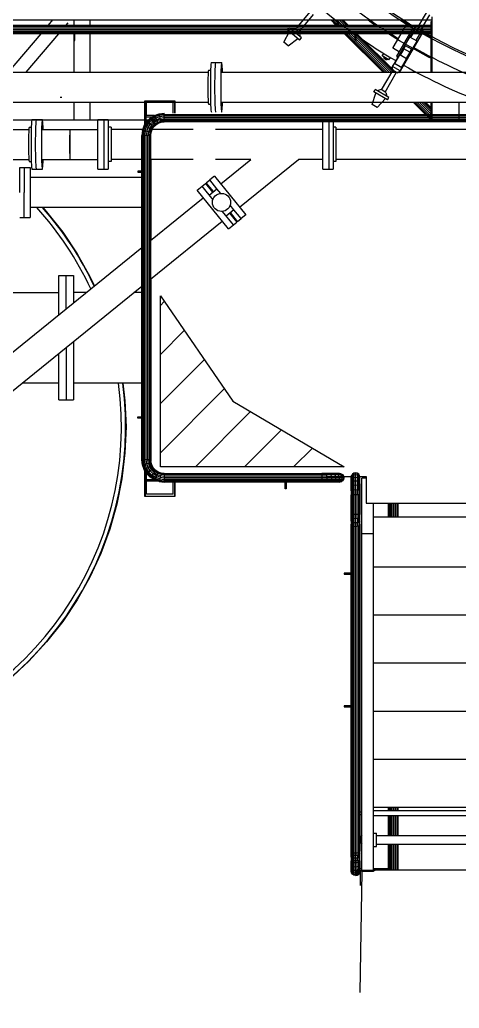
# Model space of a CAD drawing. Header units: metres. Extents: x 0 to 63075, y 0 to 44550.
# Drawn here: x 57811 to 58181, y 39156 to 39990 of the extents above; entities that cross this region are included whole.
import ezdxf

# ---------------------------------------------------------------- set-up
doc = ezdxf.new("R2010")
doc.units = ezdxf.units.M
doc.header["$LTSCALE"] = 75
for name, color, linetype in [('GSB', 7, 'Continuous'), ('ML6', 1, 'Continuous'), ('SDM', 7, 'Continuous'), ('SL1', 8, 'Continuous')]:
    doc.layers.add(name, color=color, linetype=linetype)
doc.styles.add('ROMANS', font='ROMANS.SHX')
doc.dimstyles.new('75___1-75', dxfattribs={"dimscale": 75, "dimtxt": 2.5, "dimasz": 2, "dimexe": 1.5, "dimexo": 1, "dimgap": 0.5, "dimtad": 1, "dimdec": 0, "dimzin": 12, "dimtxsty": 'ROMANS', "dimcen": 0, "dimclrd": 256, "dimclre": 256, "dimclrt": 3, "dimazin": 3, "dimtfac": 1, "dimtdec": 0, "dimtmove": 0, "dimatfit": 0, "dimfxl": 1, "dimlwd": -1, "dimlwe": -1, "dimarcsym": 0})

# ---------------------------------------------------------------- blocks, each defined once
blk = doc.blocks.new('A$C6bae614f')
at = {"layer": 'SL1'}
h = blk.add_hatch(dxfattribs=at)
h.set_pattern_fill('_USER', color=256, scale=195, angle=44.9981, style=0, pattern_type=0)
h.set_pattern_definition([(44.99813, (316091.82, -18683.72), (-137.8813, 137.89033), [])])
h.paths.add_polyline_path([(400329.4, 38977.5), (400955.3, 38607.8), (399923.2, 38607.8), (399923.3, 39568.3)])
for p, q in [((400682.8, 41064.4), (400765.2, 41162.6)), ((400700.5, 41049.5), (400782.9, 41147.7)), ((401371.4, 41078.3), (401417, 41157.5)), ((401389.7, 41067.7), (401435.4, 41146.8)), ((401449.3, 40823.5), (401449.3, 41134)), ((393206.3, 41118.1), (401449.3, 41117.9)), ((393376, 41074), (401441.2, 41073.7)), ((393377.2, 41081.9), (401441.2, 41081.6)), ((393403.3, 41089), (401441.2, 41088.8)), ((393403.3, 41087.2), (401441.2, 41086.9)), ((399295.4, 41088.8), (399320.1, 41117.9)), ((399395.4, 41088.8), (399405, 41100.2)), ((399438.5, 41117.9), (399438.5, 41088.8)), ((399527.4, 41117.9), (399527.4, 41088.8)), ((400637.2, 41061.2), (400647.3, 41073.3)), ((400715.4, 41016.2), (400647.3, 41073.3)), ((400908.6, 41088.8), (400879.5, 41117.9)), ((400911.2, 41088.8), (400882.1, 41117.9)), ((400918.7, 41088.8), (400889.6, 41117.9)), ((400929.9, 41088.8), (400900.8, 41117.9)), ((400943.1, 41088.8), (400914, 41117.9)), ((400956.3, 41088.8), (400927.2, 41117.9)), ((400967.5, 41088.8), (400938.4, 41117.9)), ((400975, 41088.8), (400945.9, 41117.9)), ((400948.5, 41117.9), (400977.6, 41088.8)), ((401108.9, 41101.9), (401087.2, 41117.9)), ((401129.2, 41088.8), (401108.9, 41101.9)), ((401304.8, 41094.2), (401228.9, 40962.7)), ((401355.8, 41074.7), (401361.3, 41084.2)), ((401399.8, 41061.9), (401361.3, 41084.2)), ((401449.3, 41107.4), (401441.2, 41107.4)), ((401441.2, 41107.4), (401441.2, 40823.5)), ((393375.6, 41064.6), (401441.2, 41064.4)), ((393376, 41055.3), (401441.2, 41055)), ((393377.2, 41047.4), (401441.2, 41047.1)), ((393379, 41042.1), (401441.2, 41041.8)), ((401441.2, 41040), (393403.3, 41040.2)), ((399069.9, 40823.6), (399253.9, 41040)), ((399169.9, 40823.6), (399353.9, 41040)), ((399437.2, 41040), (399437.2, 41000.9)), ((399443.6, 41000.9), (399443.6, 41040)), ((399527.4, 41040), (399527.4, 40823.6)), ((400616, 40992.9), (400647.7, 41052.3)), ((400705.3, 41004.1), (400637.2, 41061.2)), ((400679.7, 41067), (400657.3, 41065)), ((400703.5, 41047), (400679.7, 41067)), ((400703.5, 41047), (400705.5, 41024.5)), ((401173.8, 40823.5), (400957.4, 41040)), ((401176.4, 40823.5), (400960, 41040)), ((401183.9, 40823.5), (400967.5, 41040)), ((401015.4, 41003.3), (400978.7, 41040)), ((401015.4, 41016.5), (400991.9, 41040)), ((401015.4, 41029.7), (401005.1, 41040)), ((401015.4, 41040), (401015.4, 41000.9)), ((401021.7, 41000.9), (401021.7, 41040)), ((401232.7, 40823.5), (401021.7, 41034.5)), ((401221.5, 40823.5), (401021.7, 41023.3)), ((401240.2, 40823.5), (401023.7, 41040)), ((401026.4, 41040), (401242.8, 40823.5)), ((401266, 41000.3), (401204.7, 41040)), ((401348.3, 41068.1), (401220.8, 40847.2)), ((401251.6, 40913.3), (401342.9, 41071.3)), ((401392.3, 41042.7), (401264.8, 40821.7)), ((401296.4, 40974.4), (401323.6, 41021.4)), ((401364.3, 40997.9), (401323.6, 41021.4)), ((401348.8, 41056.1), (401327.4, 41019.2)), ((401329.4, 41018), (401350.8, 41055)), ((401346, 41057.7), (401351.1, 41066.5)), ((401384.6, 41035.5), (401346, 41057.7)), ((401358.5, 41001.3), (401379.8, 41038.2)), ((401384.6, 41035.5), (401389.6, 41044.2)), ((401394.3, 41052.5), (401399.8, 41061.9)), ((399437.2, 41000.9), (399443.6, 41000.9)), ((399438.5, 41000.9), (399438.5, 40823.6)), ((400641.7, 40971.3), (400616, 40992.9)), ((400641.7, 40971.3), (400694.7, 41012.9)), ((400705.3, 41004.1), (400715.4, 41016.2)), ((401015.4, 41000.9), (401021.7, 41000.9)), ((401195.1, 40823.5), (401017.8, 41000.9)), ((401208.3, 40823.5), (401021.7, 41010.1)), ((401429.1, 40908.3), (401266, 41000.3)), ((401290.6, 40955.4), (401300.3, 40972.1)), ((401337.1, 40950.9), (401296.4, 40974.4)), ((401337.1, 40950.9), (401364.3, 40997.9)), ((401169.1, 40916.3), (401177.3, 40929.5)), ((401206.4, 40893.1), (401169.1, 40916.3)), ((401179.6, 40909.8), (401175.9, 40903.9)), ((401206.4, 40893.1), (401214.8, 40906.5)), ((401260.4, 40940.4), (401231.4, 40957.2)), ((401239.1, 40872.1), (401267.5, 40921.3)), ((401254.2, 40907.7), (401255.4, 40907.1)), ((401305.6, 40899.3), (401267.5, 40921.3)), ((401290.6, 40955.4), (401270, 40919.9)), ((401323.6, 40936.3), (401290.6, 40955.4)), ((401323.6, 40936.3), (401303.2, 40900.7)), ((401323.6, 40936.3), (401333.3, 40953.1)), ((401441.2, 40902.4), (401429.1, 40908.3)), ((400209.5, 40879.1), (400267.7, 40879.1)), ((401192.3, 40893.7), (401175.9, 40903.9)), ((401184, 40898.8), (401175.9, 40903.9)), ((401184, 40898.8), (401192.3, 40893.7)), ((401195.9, 40899.6), (401192.3, 40893.7)), ((401225.5, 40837.2), (401227.3, 40855.4)), ((401227.3, 40855.4), (401237.5, 40873)), ((401268.7, 40831.5), (401227.3, 40855.4)), ((401278.8, 40849.1), (401237.5, 40873)), ((401277.2, 40850.1), (401305.6, 40899.3)), ((397270, 40823.7), (400191.9, 40823.6)), ((400193.7, 40835.5), (400205.5, 40835.5)), ((400267.6, 40823.6), (403189.6, 40823.5)), ((401165.6, 40723.9), (401229.7, 40834.8)), ((401185.6, 40712.3), (401249.7, 40823.3)), ((401220.8, 40847.2), (401226.2, 40844)), ((401253.8, 40820.9), (401225.5, 40837.2)), ((401253.8, 40820.9), (401268.7, 40831.5)), ((401259.4, 40824.9), (401264.8, 40821.7)), ((401268.7, 40831.5), (401278.8, 40849.1)), ((401112.2, 40641.9), (401133.1, 40705.9)), ((401121.2, 40712.8), (401129.1, 40726.5)), ((401198.2, 40668.3), (401121.2, 40712.8)), ((401206.1, 40682), (401129.1, 40726.5)), ((401162.1, 40725.9), (401140.4, 40720)), ((401189, 40710.3), (401162.1, 40725.9)), ((401189, 40710.3), (401194.8, 40688.5)), ((397270, 40655.4), (400191.9, 40655.3)), ((399370.5, 40682.4), (399360.5, 40682.4)), ((399438.5, 40655.3), (399438.5, 40553.6)), ((399527.4, 40655.3), (399527.4, 40553.6)), ((399835.5, 40662.8), (400005.5, 40662.8)), ((399835.5, 40527.9), (399835.5, 40662.8)), ((399838, 40662.8), (399838, 40531.9)), ((399845.5, 40655.6), (399995.5, 40655.6)), ((399845.5, 40580.6), (399845.5, 40655.6)), ((399995.5, 40593.4), (399995.5, 40655.6)), ((400003, 40662.8), (400003, 40593.4)), ((400005.5, 40643), (400003, 40640.5)), ((400005.5, 40662.8), (400005.5, 40593.4)), ((400193.7, 40643.4), (400205.5, 40643.4)), ((400267.6, 40655.3), (403189.6, 40655.2)), ((401141.3, 40625.1), (401112.2, 40641.9)), ((401141.3, 40625.1), (401186.3, 40675.2)), ((401198.2, 40668.3), (401206.1, 40682)), ((401441.2, 40556.1), (401342, 40655.3)), ((401441.2, 40558.8), (401344.7, 40655.3)), ((401441.2, 40566.2), (401352.2, 40655.3)), ((401441.2, 40577.4), (401363.3, 40655.3)), ((401441.2, 40590.6), (401376.6, 40655.3)), ((401441.2, 40603.8), (401389.8, 40655.3)), ((401441.2, 40615), (401401, 40655.3)), ((401441.2, 40622.5), (401408.4, 40655.3)), ((401411.1, 40655.3), (401441.2, 40625.1)), ((401441.2, 40655.3), (401441.2, 40553.5)), ((401449.3, 40553.5), (401449.3, 40655.3)), ((401601.3, 40553.5), (401601.3, 40655.3)), ((399889.8, 40580.6), (399844.5, 40580.6)), ((399844.5, 40542.2), (399844.5, 40580.6)), ((399844.5, 40574), (399879.3, 40574)), ((399867, 40566.3), (399890.6, 40581.1)), ((399868.1, 40564.8), (399891.4, 40579.4)), ((399871.4, 40560.7), (399893.7, 40574.6)), ((399890.6, 40581.1), (399916.9, 40590.3)), ((399891.4, 40579.4), (399890.6, 40581.1)), ((399891.4, 40579.4), (399917.3, 40588.5)), ((399893.7, 40574.6), (399891.4, 40579.4)), ((399893.7, 40574.6), (399918.5, 40583.3)), ((399897.1, 40567.5), (399893.7, 40574.6)), ((399897.1, 40567.5), (399920.2, 40575.6)), ((399916.9, 40590.3), (399944.5, 40593.4)), ((399917.3, 40588.5), (399916.9, 40590.3)), ((399917.3, 40588.5), (399944.5, 40591.5)), ((399918.5, 40583.3), (399917.3, 40588.5)), ((399918.5, 40583.3), (399944.5, 40586.3)), ((399920.2, 40575.6), (399918.5, 40583.3)), ((399920.2, 40575.6), (399944.5, 40578.3)), ((399922.3, 40566.5), (399920.2, 40575.6)), ((399944.5, 40546.5), (399944.5, 40593.4)), ((399944.5, 40586.3), (401931, 40586.2)), ((399944.5, 40578.3), (401931, 40578.3)), ((400118.2, 40553.6), (397192.2, 40553.7)), ((399202.7, 40558.2), (399260.9, 40558.2)), ((399572.3, 40278.8), (399572.3, 40558.2)), ((399572.3, 40558.2), (399630.5, 40558.1)), ((399606.6, 40558.1), (399606.6, 40278.7)), ((399630.5, 40558.1), (399630.5, 40278.7)), ((399823.3, 40496.7), (399832.5, 40523)), ((399825.1, 40496.3), (399834.1, 40522.2)), ((399830.2, 40495.1), (399838.9, 40519.9)), ((399832.5, 40523), (399847.3, 40546.6)), ((399834.1, 40522.2), (399832.5, 40523)), ((399834.1, 40522.2), (399848.7, 40545.4)), ((399838.9, 40519.9), (399834.1, 40522.2)), ((399838.9, 40519.9), (399852.9, 40542.1)), ((399846, 40516.4), (399838.9, 40519.9)), ((399846, 40516.4), (399859.1, 40537.2)), ((399847.3, 40546.6), (399867, 40566.3)), ((399848.7, 40545.4), (399847.3, 40546.6)), ((399848.7, 40545.4), (399868.1, 40564.8)), ((399852.9, 40542.1), (399848.7, 40545.4)), ((399852.9, 40542.1), (399871.4, 40560.7)), ((399859.1, 40537.2), (399852.9, 40542.1)), ((399854.4, 40512.4), (399866.4, 40531.4)), ((399859.1, 40537.2), (399876.4, 40554.5)), ((399866.4, 40531.4), (399859.1, 40537.2)), ((399873.7, 40525.5), (399862.9, 40508.3)), ((399866.4, 40531.4), (399882.2, 40547.2)), ((399873.7, 40525.5), (399866.4, 40531.4)), ((399868.1, 40564.8), (399867, 40566.3)), ((399871.4, 40560.7), (399868.1, 40564.8)), ((399870, 40504.9), (399879.8, 40520.6)), ((399876.4, 40554.5), (399871.4, 40560.7)), ((399888, 40539.9), (399873.7, 40525.5)), ((399879.8, 40520.6), (399873.7, 40525.5)), ((399876.4, 40554.5), (399897.1, 40567.5)), ((399882.2, 40547.2), (399876.4, 40554.5)), ((399879.8, 40520.6), (399892.9, 40533.7)), ((399884, 40517.3), (399879.8, 40520.6)), ((399882.2, 40547.2), (399901.2, 40559.1)), ((399888, 40539.9), (399882.2, 40547.2)), ((399884, 40517.3), (399896.2, 40529.6)), ((399885.4, 40516.1), (399897.4, 40528.1)), ((399905.2, 40550.7), (399888, 40539.9)), ((399892.9, 40533.7), (399888, 40539.9)), ((399892.9, 40533.7), (399908.6, 40543.6)), ((399896.2, 40529.6), (399892.9, 40533.7)), ((399896.2, 40529.6), (399910.9, 40538.8)), ((399897.4, 40528.1), (399896.2, 40529.6)), ((399901.2, 40559.1), (399897.1, 40567.5)), ((399897.4, 40528.1), (399911.7, 40537.1)), ((399901.2, 40559.1), (399922.3, 40566.5)), ((399905.2, 40550.7), (399901.2, 40559.1)), ((399924.4, 40557.4), (399905.2, 40550.7)), ((399908.6, 40543.6), (399905.2, 40550.7)), ((399908.6, 40543.6), (399926.1, 40549.7)), ((399910.9, 40538.8), (399908.6, 40543.6)), ((399910.9, 40538.8), (399927.3, 40544.5)), ((399911.7, 40537.1), (399910.9, 40538.8)), ((399911.7, 40537.1), (399927.7, 40542.7)), ((399922.3, 40566.5), (399944.5, 40569)), ((399924.4, 40557.4), (399922.3, 40566.5)), ((399924.4, 40557.4), (399944.5, 40559.7)), ((399926.1, 40549.7), (399924.4, 40557.4)), ((399926.1, 40549.7), (399944.5, 40551.7)), ((399927.3, 40544.5), (399926.1, 40549.7)), ((399927.3, 40544.5), (399944.5, 40546.5)), ((399927.7, 40542.7), (399927.3, 40544.5)), ((399927.7, 40542.7), (399944.5, 40544.6)), ((399944.5, 40569), (401931, 40568.9)), ((399944.5, 40559.7), (401931, 40559.6)), ((399944.5, 40551.7), (401931, 40551.7)), ((399944.5, 40544.6), (399944.5, 40546.5)), ((399944.5, 40546.5), (401931, 40546.4)), ((401931, 40544.5), (399944.5, 40544.6)), ((403118.2, 40553.5), (400192.2, 40553.6)), ((400835, 40278.7), (400835, 40544.6)), ((400869.3, 40544.6), (400869.3, 40278.7)), ((400893.2, 40544.6), (400893.2, 40278.7)), ((396263.2, 40502.7), (399185.1, 40502.6)), ((399186.9, 40514.5), (399198.7, 40514.5)), ((399260.9, 40502.6), (399572.3, 40502.6)), ((399416.6, 40334.3), (399416.6, 40502.6)), ((399646.3, 40514.5), (399630.5, 40514.5)), ((399646.3, 40514.5), (399646.3, 40322.4)), ((399825.3, 40502.6), (399646.3, 40502.6)), ((399823.3, 40496.7), (399820.1, 40469)), ((399820.1, 38646.9), (399820.1, 40469)), ((399822, 40469), (399820.1, 40469)), ((399821.9, 38646.9), (399822, 40469)), ((399825.1, 40496.3), (399822, 40469)), ((399827.3, 40469), (399822, 40469)), ((399825.1, 40496.3), (399823.3, 40496.7)), ((399830.2, 40495.1), (399825.1, 40496.3)), ((399827.2, 38646.9), (399827.3, 40469)), ((399830.2, 40495.1), (399827.3, 40469)), ((399835.2, 40469), (399827.3, 40469)), ((399837.9, 40493.3), (399830.2, 40495.1)), ((399835.1, 38646.9), (399835.2, 40469)), ((399837.9, 40493.3), (399835.2, 40469)), ((399844.5, 40469), (399835.2, 40469)), ((399837.9, 40493.3), (399846, 40516.4)), ((399847, 40491.3), (399837.9, 40493.3)), ((399847, 40491.3), (399844.5, 40469)), ((399853.9, 40469), (399844.5, 40469)), ((399844.5, 38646.9), (399844.5, 40469)), ((399854.4, 40512.4), (399846, 40516.4)), ((399847, 40491.3), (399854.4, 40512.4)), ((399856.1, 40489.2), (399847, 40491.3)), ((399853.8, 38646.9), (399853.9, 40469)), ((399856.1, 40489.2), (399853.9, 40469)), ((399861.8, 40469), (399853.9, 40469)), ((399862.9, 40508.3), (399854.4, 40512.4)), ((399862.9, 40508.3), (399856.1, 40489.2)), ((399863.9, 40487.4), (399856.1, 40489.2)), ((399861.7, 38646.9), (399861.8, 40469)), ((399863.9, 40487.4), (399861.8, 40469)), ((399867.1, 40469), (399861.8, 40469)), ((399870, 40504.9), (399862.9, 40508.3)), ((399863.9, 40487.4), (399870, 40504.9)), ((399869, 40486.2), (399863.9, 40487.4)), ((399867, 38646.9), (399867.1, 40469)), ((399869, 40486.2), (399867.1, 40469)), ((399868.9, 40469), (399867.1, 40469)), ((399868.9, 40469), (399870.8, 40485.8)), ((399868.9, 40469), (399868.9, 38646.9)), ((399869, 40486.2), (399874.8, 40502.6)), ((399870.8, 40485.8), (399869, 40486.2)), ((399874.8, 40502.6), (399870, 40504.9)), ((399870.8, 40485.8), (399876.4, 40501.8)), ((399874.8, 40502.6), (399884, 40517.3)), ((399876.4, 40501.8), (399874.8, 40502.6)), ((399876.4, 40501.8), (399885.4, 40516.1)), ((400106.7, 40502.6), (399876.9, 40502.6)), ((399885.4, 40516.1), (399884, 40517.3)), ((400835, 40502.5), (400232.9, 40502.6)), ((400909, 40514.4), (400893.2, 40514.4)), ((400909, 40514.4), (400909, 40322.4)), ((401998.7, 40502.5), (400909, 40502.5)), ((396263.2, 40334.4), (399185.1, 40334.3)), ((399186.9, 40322.4), (399198.7, 40322.4)), ((399260.9, 40334.3), (399572.3, 40334.3)), ((399646.3, 40322.4), (399630.5, 40322.4)), ((399820.1, 40334.3), (399646.3, 40334.3)), ((400106.7, 40334.3), (399868.9, 40334.3)), ((399870, 39879.7), (399870, 40334.3)), ((399870, 40334.3), (399870, 39879.7)), ((400431.7, 40334.3), (400232.9, 40334.3)), ((400262.6, 40197.5), (400431.7, 40334.3)), ((400368.5, 40066.7), (400699.1, 40334.3)), ((400835, 40334.3), (400699.1, 40334.3)), ((400909, 40322.4), (400893.2, 40322.4)), ((402006.6, 40334.2), (400909, 40334.3)), ((399134.3, 40288.2), (399192.4, 40288.2)), ((399134.3, 40148.5), (399134.3, 40288.2)), ((399158.2, 40288.2), (399158.1, 40148.5)), ((399192.4, 40288.2), (399192.4, 40148.5)), ((399202.7, 40278.8), (399260.8, 40278.8)), ((399572.3, 40278.8), (399630.5, 40278.7)), ((399820.1, 40268.4), (399796.5, 40268.4)), ((399796.5, 40268.4), (399796.5, 40262.1)), ((399796.5, 40262.1), (399820.1, 40262.1)), ((400227.7, 40240.6), (400201, 40219.1)), ((400227.7, 40240.6), (400403.4, 40023.5)), ((400835, 40278.7), (400893.2, 40278.7)), ((399820.1, 40232.6), (399192.4, 40232.6)), ((399870, 40232.6), (399868.9, 40232.6)), ((400129.6, 40161.3), (400176.4, 40199.2)), ((400176.4, 40199.2), (400216.5, 40149.7)), ((400181.3, 40203.1), (400201, 40219.1)), ((400221.3, 40153.6), (400181.3, 40203.1)), ((400241.1, 40169.6), (400201, 40219.1)), ((399158.1, 40008.8), (399158.1, 40148.5)), ((399192.4, 40148.5), (399192.4, 40008.8)), ((400217.5, 40052.7), (400129.6, 40161.3)), ((400156.7, 40183.2), (400218, 40107.5)), ((400196.8, 40133.7), (400241.1, 40169.6)), ((400262.3, 40143.4), (400241.1, 40169.6)), ((399868.9, 39878.8), (400164.5, 40118.1)), ((400336.7, 40051.4), (400315.5, 40077.6)), ((399820.1, 40064.3), (399192.4, 40064.3)), ((399262.8, 40064.3), (399284.9, 40040.4)), ((399284.9, 40040.4), (399375.3, 39925.7)), ((399870, 40064.3), (399868.9, 40064.3)), ((400305.4, 39944.1), (400217.5, 40052.7)), ((400271.2, 40041.8), (400332.5, 39966)), ((400336.7, 40051.4), (400292.4, 40015.6)), ((400312.1, 40031.5), (400352.2, 39982)), ((400357.1, 39985.9), (400317, 40035.4)), ((400376.8, 40001.9), (400336.7, 40051.4)), ((400403.4, 40023.5), (400376.8, 40001.9)), ((399134.3, 40008.8), (399192.4, 40008.8)), ((399868.9, 39662.3), (400270.4, 39987.3)), ((400305.4, 39944.1), (400352.2, 39982)), ((400357.1, 39985.9), (400376.8, 40001.9)), ((399375.3, 39925.7), (399456.4, 39804.3)), ((398891.9, 39088), (399820.1, 39839.3)), ((399456.4, 39804.3), (399527.8, 39676.8)), ((399353.1, 39461.3), (399353.1, 39681.7)), ((399353.1, 39681.7), (399435.4, 39681.7)), ((399394.3, 39494.6), (399394.3, 39681.7)), ((399435.4, 39681.7), (399435.4, 39527.9)), ((399527.8, 39676.8), (399552.7, 39622.8)), ((399870, 38704.6), (399870, 39663.2)), ((399870, 39663.2), (399870, 38637.1)), ((397870.7, 39586.5), (399353.1, 39586.4)), ((398997.8, 38957.2), (399820.1, 39622.8)), ((399507.7, 39586.4), (399435.4, 39586.4)), ((399552.2, 39622.4), (399551.9, 39622.5)), ((399820.1, 39586.4), (399775.2, 39586.4)), ((399870, 39586.4), (399868.9, 39586.4)), ((399435.4, 39311.4), (399435.4, 38983.2)), ((399353.1, 38983.2), (399353.1, 39244.8)), ((399394.3, 39278.1), (399394.3, 38983.2)), ((399353.1, 39078.4), (399147.6, 39078.4)), ((399820.1, 39078.4), (399435.4, 39078.4)), ((399712.9, 39078.4), (399724.8, 38978.3)), ((399870, 39078.4), (399868.9, 39078.4)), ((399353.1, 38983.2), (399435.4, 38983.2)), ((399724.8, 38978.3), (399730.5, 38832.4)), ((399796.5, 38887.8), (399820.1, 38887.8)), ((399796.5, 38881.4), (399796.5, 38887.8)), ((399820.1, 38881.4), (399796.5, 38881.4)), ((399730.5, 38832.4), (399724.7, 38686.5)), ((399868.9, 38762.8), (399870, 38762.8)), ((399868.9, 38755.6), (399870, 38755.6)), ((399724.7, 38686.5), (399707.6, 38541.4)), ((399870, 38704.6), (399870, 38704.6)), ((399823.2, 38619.2), (399820.1, 38646.9)), ((399821.9, 38646.9), (399820.1, 38646.9)), ((399825, 38619.6), (399821.9, 38646.9)), ((399827.2, 38646.9), (399821.9, 38646.9)), ((399830.2, 38620.8), (399827.2, 38646.9)), ((399835.1, 38646.9), (399827.2, 38646.9)), ((399844.5, 38646.9), (399835.1, 38646.9)), ((399837.9, 38622.6), (399835.1, 38646.9)), ((399853.8, 38646.9), (399844.5, 38646.9)), ((399847, 38624.7), (399844.5, 38646.9)), ((399856.1, 38626.7), (399853.8, 38646.9)), ((399861.7, 38646.9), (399853.8, 38646.9)), ((399863.8, 38628.5), (399861.7, 38646.9)), ((399867, 38646.9), (399861.7, 38646.9)), ((399868.9, 38646.9), (399867, 38646.9)), ((399869, 38629.7), (399867, 38646.9)), ((399870, 38680.6), (399868.9, 38680.6)), ((399868.9, 38674), (399870, 38674)), ((399870.8, 38630.1), (399868.9, 38646.9)), ((399825, 38619.6), (399823.2, 38619.2)), ((399832.4, 38592.9), (399823.2, 38619.2)), ((399830.2, 38620.8), (399825, 38619.6)), ((399834.1, 38593.7), (399825, 38619.6)), ((399837.9, 38622.6), (399830.2, 38620.8)), ((399838.8, 38596), (399830.2, 38620.8)), ((399834.1, 38593.7), (399832.4, 38592.9)), ((399847.2, 38569.3), (399832.4, 38592.9)), ((399838.8, 38596), (399834.1, 38593.7)), ((399848.7, 38570.5), (399834.1, 38593.7)), ((399835.5, 38440.8), (399835.5, 38588)), ((399847, 38624.7), (399837.9, 38622.6)), ((399846, 38599.5), (399837.9, 38622.6)), ((399838, 38584.1), (399838, 38440.8)), ((399846, 38599.5), (399838.8, 38596)), ((399852.8, 38573.8), (399838.8, 38596)), ((399854.4, 38603.5), (399846, 38599.5)), ((399859, 38578.7), (399846, 38599.5)), ((399856.1, 38626.7), (399847, 38624.7)), ((399854.4, 38603.5), (399847, 38624.7)), ((399859, 38578.7), (399852.8, 38573.8)), ((399862.8, 38607.6), (399854.4, 38603.5)), ((399866.3, 38584.6), (399854.4, 38603.5)), ((399863.8, 38628.5), (399856.1, 38626.7)), ((399856.1, 38626.7), (399862.8, 38607.6)), ((399866.3, 38584.6), (399859, 38578.7)), ((399876.3, 38561.4), (399859, 38578.7)), ((399869.9, 38611), (399862.8, 38607.6)), ((399862.8, 38607.6), (399873.6, 38590.4)), ((399869, 38629.7), (399863.8, 38628.5)), ((399869.9, 38611), (399863.8, 38628.5)), ((399873.6, 38590.4), (399866.3, 38584.6)), ((399882.1, 38568.7), (399866.3, 38584.6)), ((399870.8, 38630.1), (399869, 38629.7)), ((399874.7, 38613.3), (399869, 38629.7)), ((399874.7, 38613.3), (399869.9, 38611)), ((399879.8, 38595.3), (399869.9, 38611)), ((399876.4, 38614.1), (399870.8, 38630.1)), ((399879.8, 38595.3), (399873.6, 38590.4)), ((399873.6, 38590.4), (399887.9, 38576)), ((399876.4, 38614.1), (399874.7, 38613.3)), ((399883.9, 38598.6), (399874.7, 38613.3)), ((399885.4, 38599.8), (399876.4, 38614.1)), ((399883.9, 38598.6), (399879.8, 38595.3)), ((399892.9, 38582.2), (399879.8, 38595.3)), ((399887.9, 38576), (399882.1, 38568.7)), ((399885.4, 38599.8), (399883.9, 38598.6)), ((399896.2, 38586.3), (399883.9, 38598.6)), ((399897.3, 38587.8), (399885.4, 38599.8)), ((399892.9, 38582.2), (399887.9, 38576)), ((399887.9, 38576), (399905.1, 38565.2)), ((399896.2, 38586.3), (399892.9, 38582.2)), ((399908.6, 38572.4), (399892.9, 38582.2)), ((399897.3, 38587.8), (399896.2, 38586.3)), ((399910.9, 38577.1), (399896.2, 38586.3)), ((399911.7, 38578.8), (399897.3, 38587.8)), ((399910.9, 38577.1), (399908.6, 38572.4)), ((399911.7, 38578.8), (399910.9, 38577.1)), ((399927.2, 38571.4), (399910.9, 38577.1)), ((399927.7, 38573.2), (399911.7, 38578.8)), ((399707.6, 38541.4), (399679.1, 38398.2)), ((399844.5, 38573.7), (399844.5, 38528.6)), ((399889.9, 38535.2), (399844.5, 38535.2)), ((399844.5, 38528.6), (399908.3, 38528.6)), ((399845.5, 38453.6), (399845.5, 38528.6)), ((399848.7, 38570.5), (399847.2, 38569.3)), ((399866.9, 38549.6), (399847.2, 38569.3)), ((399852.8, 38573.8), (399848.7, 38570.5)), ((399868.1, 38551.1), (399848.7, 38570.5)), ((399871.4, 38555.2), (399852.8, 38573.8)), ((399868.1, 38551.1), (399866.9, 38549.6)), ((399890.5, 38534.8), (399866.9, 38549.6)), ((399871.4, 38555.2), (399868.1, 38551.1)), ((399891.3, 38536.5), (399868.1, 38551.1)), ((399876.3, 38561.4), (399871.4, 38555.2)), ((399893.6, 38541.3), (399871.4, 38555.2)), ((399882.1, 38568.7), (399876.3, 38561.4)), ((399897, 38548.4), (399876.3, 38561.4)), ((399901.1, 38556.8), (399882.1, 38568.7)), ((399891.3, 38536.5), (399890.5, 38534.8)), ((399916.8, 38525.6), (399890.5, 38534.8)), ((399893.6, 38541.3), (399891.3, 38536.5)), ((399917.2, 38527.4), (399891.3, 38536.5)), ((399897, 38548.4), (399893.6, 38541.3)), ((399918.4, 38532.6), (399893.6, 38541.3)), ((399901.1, 38556.8), (399897, 38548.4)), ((399920.1, 38540.3), (399897, 38548.4)), ((399905.1, 38565.2), (399901.1, 38556.8)), ((399922.2, 38549.4), (399901.1, 38556.8)), ((399908.6, 38572.4), (399905.1, 38565.2)), ((399905.1, 38565.2), (399924.3, 38558.5)), ((399926.1, 38566.2), (399908.6, 38572.4)), ((399917.2, 38527.4), (399916.8, 38525.6)), ((399916.8, 38525.6), (399944.5, 38522.5)), ((399918.4, 38532.6), (399917.2, 38527.4)), ((399917.2, 38527.4), (399944.5, 38524.4)), ((399920.1, 38540.3), (399918.4, 38532.6)), ((399918.4, 38532.6), (399944.5, 38529.7)), ((399922.2, 38549.4), (399920.1, 38540.3)), ((399920.1, 38540.3), (399944.5, 38537.6)), ((399924.3, 38558.5), (399922.2, 38549.4)), ((399922.2, 38549.4), (399944.5, 38546.9)), ((399926.1, 38566.2), (399924.3, 38558.5)), ((399924.3, 38558.5), (399944.5, 38556.2)), ((399927.2, 38571.4), (399926.1, 38566.2)), ((399926.1, 38566.2), (399944.5, 38564.2)), ((399927.7, 38573.2), (399927.2, 38571.4)), ((399927.2, 38571.4), (399944.5, 38569.4)), ((399944.5, 38571.3), (399927.7, 38573.2)), ((399944.5, 38571.3), (400829.4, 38571.3)), ((399944.5, 38571.3), (399944.5, 38569.4)), ((400829.4, 38569.4), (399944.5, 38569.4)), ((399944.5, 38569.4), (399944.5, 38564.2)), ((400829.4, 38564.1), (399944.5, 38564.2)), ((399944.5, 38564.2), (399944.5, 38556.2)), ((399944.5, 38556.2), (399944.5, 38546.9)), ((400829.4, 38556.2), (399944.5, 38556.2)), ((399944.5, 38546.9), (399944.5, 38537.6)), ((400829.4, 38546.9), (399944.5, 38546.9)), ((400829.4, 38537.5), (399944.5, 38537.6)), ((399944.5, 38537.6), (399944.5, 38529.7)), ((400829.4, 38529.6), (399944.5, 38529.7)), ((399944.5, 38529.7), (399944.5, 38524.4)), ((399944.5, 38524.4), (399944.5, 38522.5)), ((400829.4, 38524.3), (399944.5, 38524.4)), ((400829.4, 38522.5), (399944.5, 38522.5)), ((399995.5, 38453.6), (399995.5, 38522.5)), ((400003, 38522.5), (400003, 38440.8)), ((400005.5, 38522.5), (400005.5, 38440.8)), ((400623.1, 38483.4), (400623.1, 38522.5)), ((400629.4, 38522.5), (400629.4, 38483.4)), ((400851.7, 38571.3), (400829.4, 38571.3)), ((400829.4, 38571.3), (400829.4, 38569.4)), ((400829.4, 38569.4), (400829.4, 38564.1)), ((400853.8, 38569.4), (400829.4, 38569.4)), ((400855.5, 38564.1), (400829.4, 38564.1)), ((400829.4, 38564.1), (400829.4, 38556.2)), ((400829.4, 38556.2), (400829.4, 38546.9)), ((400856.7, 38556.2), (400829.4, 38556.2)), ((400829.4, 38546.9), (400829.4, 38537.5)), ((400857.1, 38546.9), (400829.4, 38546.9)), ((400856.7, 38537.5), (400829.4, 38537.5)), ((400829.4, 38537.5), (400829.4, 38529.6)), ((400855.5, 38529.6), (400829.4, 38529.6)), ((400829.4, 38529.6), (400829.4, 38524.3)), ((400829.4, 38524.3), (400829.4, 38522.5)), ((400853.8, 38524.3), (400829.4, 38524.3)), ((400851.7, 38522.5), (400829.4, 38522.5)), ((400872.8, 38571.3), (400851.7, 38571.3)), ((400851.7, 38571.3), (400853.8, 38569.4)), ((400853.8, 38524.3), (400851.7, 38522.5)), ((400872.8, 38522.5), (400851.7, 38522.5)), ((400853.8, 38569.4), (400855.5, 38564.1)), ((400876.9, 38569.4), (400853.8, 38569.4)), ((400855.5, 38529.6), (400853.8, 38524.3)), ((400876.9, 38524.3), (400853.8, 38524.3)), ((400855.5, 38564.1), (400856.7, 38556.2)), ((400880.3, 38564.1), (400855.5, 38564.1)), ((400856.7, 38537.5), (400855.5, 38529.6)), ((400880.3, 38529.6), (400855.5, 38529.6)), ((400856.7, 38556.2), (400882.6, 38556.2)), ((400856.7, 38556.2), (400857.1, 38546.9)), ((400857.1, 38546.9), (400856.7, 38537.5)), ((400882.6, 38537.5), (400856.7, 38537.5)), ((400883.4, 38546.9), (400857.1, 38546.9)), ((400891.8, 38571.3), (400872.8, 38571.3)), ((400872.8, 38571.3), (400876.9, 38569.4)), ((400876.9, 38524.3), (400872.8, 38522.5)), ((400891.8, 38522.5), (400872.8, 38522.5)), ((400897.6, 38569.4), (400876.9, 38569.4)), ((400876.9, 38569.4), (400880.3, 38564.1)), ((400880.3, 38529.6), (400876.9, 38524.3)), ((400897.6, 38524.3), (400876.9, 38524.3)), ((400880.3, 38564.1), (400882.6, 38556.2)), ((400902.5, 38564.1), (400880.3, 38564.1)), ((400882.6, 38537.5), (400880.3, 38529.6)), ((400902.5, 38529.6), (400880.3, 38529.6)), ((400882.6, 38556.2), (400905.8, 38556.2)), ((400882.6, 38556.2), (400883.4, 38546.9)), ((400883.4, 38546.9), (400882.6, 38537.5)), ((400905.8, 38537.5), (400882.6, 38537.5)), ((400907, 38546.9), (400883.4, 38546.9)), ((400891.8, 38571.3), (400897.6, 38569.4)), ((400907.6, 38571.3), (400891.8, 38571.3)), ((400897.6, 38524.3), (400891.8, 38522.5)), ((400907.6, 38522.5), (400891.8, 38522.5)), ((400914.9, 38569.4), (400897.6, 38569.4)), ((400897.6, 38569.4), (400902.5, 38564.1)), ((400902.5, 38529.6), (400897.6, 38524.3)), ((400914.9, 38524.3), (400897.6, 38524.3)), ((400902.5, 38564.1), (400905.8, 38556.2)), ((400921.1, 38564.1), (400902.5, 38564.1)), ((400905.8, 38537.5), (400902.5, 38529.6)), ((400921.1, 38529.6), (400902.5, 38529.6)), ((400905.8, 38556.2), (400907, 38546.9)), ((400905.8, 38556.2), (400925.2, 38556.2)), ((400907, 38546.9), (400905.8, 38537.5)), ((400925.2, 38537.5), (400905.8, 38537.5)), ((400926.7, 38546.9), (400907, 38546.9)), ((400919.5, 38571.3), (400907.6, 38571.3)), ((400907.6, 38571.3), (400914.9, 38569.4)), ((400914.9, 38524.3), (400907.6, 38522.5)), ((400919.5, 38522.5), (400907.6, 38522.5)), ((400927.9, 38569.4), (400914.9, 38569.4)), ((400914.9, 38569.4), (400921.1, 38564.1)), ((400921.1, 38529.6), (400914.9, 38524.3)), ((400927.9, 38524.3), (400914.9, 38524.3)), ((400919.5, 38571.3), (400927.9, 38569.4)), ((400926.9, 38571.3), (400919.5, 38571.3)), ((400927.9, 38524.3), (400919.5, 38522.5)), ((400926.9, 38522.5), (400919.5, 38522.5)), ((400935.1, 38564.1), (400921.1, 38564.1)), ((400921.1, 38564.1), (400925.2, 38556.2)), ((400925.2, 38537.5), (400921.1, 38529.6)), ((400935.1, 38529.6), (400921.1, 38529.6)), ((400925.2, 38556.2), (400939.8, 38556.2)), ((400925.2, 38556.2), (400926.7, 38546.9)), ((400926.7, 38546.9), (400925.2, 38537.5)), ((400939.8, 38537.5), (400925.2, 38537.5)), ((400941.5, 38546.9), (400926.7, 38546.9)), ((400929.4, 38571.3), (400926.9, 38571.3)), ((400926.9, 38571.3), (400936, 38569.4)), ((400936, 38524.3), (400926.9, 38522.5)), ((400926.9, 38522.5), (400929.4, 38522.5)), ((400936, 38569.4), (400927.9, 38569.4)), ((400927.9, 38569.4), (400935.1, 38564.1)), ((400935.1, 38529.6), (400927.9, 38524.3)), ((400936, 38524.3), (400927.9, 38524.3)), ((400929.4, 38571.3), (400938.8, 38569.4)), ((400938.8, 38524.3), (400929.4, 38522.5)), ((400943.7, 38564.1), (400935.1, 38564.1)), ((400935.1, 38564.1), (400939.8, 38556.2)), ((400939.8, 38537.5), (400935.1, 38529.6)), ((400943.7, 38529.6), (400935.1, 38529.6)), ((400936, 38569.4), (400938.8, 38569.4)), ((400936, 38569.4), (400943.7, 38564.1)), ((400943.7, 38529.6), (400936, 38524.3)), ((400936, 38524.3), (400938.8, 38524.3)), ((400938.8, 38569.4), (400946.7, 38564.1)), ((400946.7, 38529.6), (400938.8, 38524.3)), ((400939.8, 38556.2), (400941.5, 38546.9)), ((400939.8, 38556.2), (400948.9, 38556.2)), ((400941.5, 38546.9), (400939.8, 38537.5)), ((400948.9, 38537.5), (400939.8, 38537.5)), ((400950.7, 38546.9), (400941.5, 38546.9)), ((400943.7, 38564.1), (400946.7, 38564.1)), ((400943.7, 38564.1), (400948.9, 38556.2)), ((400948.9, 38537.5), (400943.7, 38529.6)), ((400943.7, 38529.6), (400946.7, 38529.6)), ((400946.7, 38564.1), (400952, 38556.2)), ((400952, 38537.5), (400946.7, 38529.6)), ((400948.9, 38556.2), (400950.7, 38546.9)), ((400948.9, 38556.2), (400952, 38556.2)), ((400950.7, 38546.9), (400948.9, 38537.5)), ((400948.9, 38537.5), (400952, 38537.5)), ((400950.7, 38546.9), (400953.8, 38546.9)), ((400952, 38556.2), (400953.8, 38546.9)), ((400953.8, 38546.9), (400952, 38537.5)), ((400952.4, 38554.1), (400995.8, 38554.1)), ((400996.9, 38559.5), (400995, 38550.1)), ((400996.9, 38556.7), (400995, 38547.6)), ((400995, 38547.6), (400995, 38550.1)), ((400996.9, 38548.6), (400995, 38540.2)), ((400995, 38528.3), (400995, 38547.6)), ((400996.9, 38535.6), (400995, 38528.3)), ((400995, 38512.5), (400995, 38528.3)), ((401002.2, 38567.4), (400996.9, 38559.5)), ((401002.2, 38567.4), (400996.9, 38559.5)), ((401002.2, 38564.4), (400996.9, 38556.7)), ((400996.9, 38556.7), (400996.9, 38559.5)), ((400996.9, 38559.5), (400996.9, 38559.5)), ((400996.9, 38535.6), (400996.9, 38556.7)), ((401002.2, 38555.8), (400996.9, 38548.6)), ((401002.2, 38541.8), (400996.9, 38535.6)), ((400996.9, 38474.4), (400996.9, 38535.6)), ((401002.2, 38523.2), (400996.9, 38518.3)), ((401010.1, 38572.7), (401002.2, 38567.4)), ((401010.1, 38572.7), (401002.2, 38567.4)), ((401010.1, 38569.6), (401002.2, 38564.4)), ((401002.2, 38564.4), (401002.2, 38567.4)), ((401002.2, 38567.4), (401002.2, 38567.4)), ((401002.2, 38541.8), (401002.2, 38564.4)), ((401010.1, 38560.5), (401002.2, 38555.8)), ((401010.1, 38545.9), (401002.2, 38541.8)), ((401002.2, 38476.2), (401002.2, 38541.8)), ((401010.1, 38526.5), (401002.2, 38523.2)), ((401019.4, 38574.5), (401010.1, 38572.7)), ((401019.4, 38574.5), (401010.1, 38572.7)), ((401010.1, 38572.7), (401010.1, 38572.7)), ((401010.1, 38569.6), (401010.1, 38572.7)), ((401019.4, 38571.4), (401010.1, 38569.6)), ((401010.1, 38545.9), (401010.1, 38569.6)), ((401019.4, 38562.2), (401010.1, 38560.5)), ((401019.4, 38547.4), (401010.1, 38545.9)), ((401010.1, 38477.4), (401010.1, 38545.9)), ((401019.4, 38527.7), (401010.1, 38526.5)), ((401019.4, 38571.4), (401019.4, 38574.5)), ((401028.8, 38572.7), (401019.4, 38574.5)), ((401019.4, 38574.5), (401019.4, 38574.5)), ((401028.8, 38572.7), (401019.4, 38574.5)), ((401028.8, 38569.6), (401019.4, 38571.4)), ((401019.4, 38547.4), (401019.4, 38571.4)), ((401028.8, 38560.5), (401019.4, 38562.2)), ((401019.4, 38477.8), (401019.4, 38547.4)), ((401028.8, 38545.9), (401019.4, 38547.4)), ((401028.8, 38526.5), (401019.4, 38527.7)), ((401036.7, 38567.4), (401028.8, 38572.7)), ((401028.8, 38572.7), (401028.8, 38572.7)), ((401036.7, 38567.4), (401028.8, 38572.7)), ((401028.8, 38569.6), (401028.8, 38572.7)), ((401028.8, 38569.6), (401028.8, 38545.9)), ((401036.7, 38564.4), (401028.8, 38569.6)), ((401036.7, 38555.8), (401028.8, 38560.5)), ((401028.8, 38545.9), (401028.8, 38477.4)), ((401036.7, 38541.8), (401028.8, 38545.9)), ((401036.7, 38523.2), (401028.8, 38526.5)), ((401036.7, 38564.4), (401036.7, 38567.4)), ((401042, 38559.5), (401036.7, 38567.4)), ((401036.7, 38567.4), (401036.7, 38567.4)), ((401042, 38559.5), (401036.7, 38567.4)), ((401036.7, 38555.8), (401036.7, 38564.4)), ((401042, 38556.7), (401036.7, 38564.4)), ((401036.7, 38541.8), (401036.7, 38555.8)), ((401042, 38548.6), (401036.7, 38555.8)), ((401042, 38535.6), (401036.7, 38541.8)), ((401036.7, 38523.2), (401036.7, 38541.8)), ((401036.7, 38476.2), (401036.7, 38523.2)), ((401042, 38518.3), (401036.7, 38523.2)), ((401042, 38556.7), (401042, 38559.5)), ((401043.8, 38550.1), (401042, 38559.5)), ((401042, 38559.5), (401042, 38559.5)), ((401042, 38535.6), (401042, 38556.7)), ((401043.8, 38547.6), (401042, 38556.7)), ((401043.8, 38540.2), (401042, 38548.6)), ((401043.8, 38528.3), (401042, 38535.6)), ((401042, 38474.4), (401042, 38535.6)), ((401043, 38554.1), (401079.4, 38554.1)), ((401043.8, 38547.6), (401043.8, 38550.1)), ((401043.8, 38540.2), (401043.8, 38547.6)), ((401043.8, 38528.3), (401043.8, 38540.2)), ((401043.8, 38512.5), (401043.8, 38528.3)), ((401079.4, 38544.1), (401054.4, 38544.1)), ((401054.4, 38233.9), (401054.4, 38544.1)), ((401079.4, 38554.1), (401079.4, 38404.6)), ((400629.4, 38483.4), (400623.1, 38483.4)), ((400996.9, 38518.3), (400995, 38512.5)), ((400995, 38493.5), (400995, 38512.5)), ((400996.9, 38497.6), (400995, 38493.5)), ((400995, 38472.4), (400995, 38493.5)), ((400996.9, 38474.4), (400995, 38472.4)), ((400995, 38472.4), (400995, 38450.1)), ((401002.2, 38501), (400996.9, 38497.6)), ((401002.2, 38476.2), (400996.9, 38474.4)), ((400996.9, 38474.4), (400996.9, 38450.1)), ((401010.1, 38503.3), (401002.2, 38501)), ((401010.1, 38477.4), (401002.2, 38476.2)), ((401002.2, 38476.2), (401002.2, 38450.1)), ((401019.4, 38504.1), (401010.1, 38503.3)), ((401019.4, 38477.8), (401010.1, 38477.4)), ((401010.1, 38477.4), (401010.1, 38450.1)), ((401028.8, 38503.3), (401019.4, 38504.1)), ((401028.8, 38477.4), (401019.4, 38477.8)), ((401019.4, 38477.8), (401019.4, 38450.1)), ((401036.7, 38501), (401028.8, 38503.3)), ((401036.7, 38476.2), (401028.8, 38477.4)), ((401028.8, 38477.4), (401028.8, 38450.1)), ((401042, 38497.6), (401036.7, 38501)), ((401036.7, 38476.2), (401036.7, 38450.1)), ((401042, 38474.4), (401036.7, 38476.2)), ((401043.8, 38512.5), (401042, 38518.3)), ((401043.8, 38493.5), (401042, 38497.6)), ((401043.8, 38472.4), (401042, 38474.4)), ((401042, 38474.4), (401042, 38450.1)), ((401043.8, 38512.5), (401043.8, 38341)), ((400005.5, 38440.8), (399835.5, 38440.8)), ((399995.5, 38453.6), (399845.5, 38453.6)), ((400995, 38341), (400995, 38450.1)), ((400996.9, 38450.1), (400995, 38450.1)), ((400996.9, 38341), (400996.9, 38450.1)), ((401002.2, 38450.1), (400996.9, 38450.1)), ((401010.1, 38450.1), (401002.2, 38450.1)), ((401002.2, 38341), (401002.2, 38450.1)), ((401019.4, 38450.1), (401010.1, 38450.1)), ((401010.1, 38341), (401010.1, 38450.1)), ((401028.8, 38450.1), (401019.4, 38450.1)), ((401019.4, 38341), (401019.4, 38450.1)), ((401028.7, 38341), (401028.8, 38450.1)), ((401036.7, 38450.1), (401028.8, 38450.1)), ((401042, 38450.1), (401036.7, 38450.1)), ((401036.7, 38341), (401036.7, 38450.1)), ((401043.8, 38450.1), (401042, 38450.1)), ((401042, 38341), (401042, 38450.1)), ((399679.1, 38398.2), (399639.4, 38257.6)), ((401079.4, 38404.6), (401997, 38404.5)), ((401120.5, 38233.9), (401120.5, 38404.6)), ((401203, 38404.6), (401203, 38327.5)), ((401203, 38404.6), (401203, 38327.5)), ((401208.3, 38327.5), (401208.3, 38404.6)), ((401210.2, 38404.6), (401210.2, 38327.5)), ((401215.5, 38404.6), (401215.5, 38327.5)), ((401223.4, 38404.6), (401223.4, 38327.5)), ((401232.7, 38404.6), (401232.7, 38327.5)), ((401242.1, 38404.6), (401242.1, 38327.5)), ((401250, 38404.6), (401250, 38327.5)), ((401255.3, 38404.6), (401255.3, 38327.5)), ((401257.1, 38404.6), (401257.1, 38327.5)), ((400996.9, 38341), (400995, 38341)), ((400995, 38321.5), (400995, 38341)), ((400996.9, 38319.6), (400995, 38321.5)), ((400995, 38302.7), (400995, 38321.5)), ((400995, 38302.7), (400995, 38285.4)), ((400996.9, 38299.1), (400995, 38302.7)), ((401002.2, 38341), (400996.9, 38341)), ((400996.9, 38319.6), (400996.9, 38341)), ((401002.2, 38318.1), (400996.9, 38319.6)), ((400996.9, 38299.1), (400996.9, 38319.6)), ((401002.2, 38296.1), (400996.9, 38299.1)), ((400996.9, 38299.1), (400996.9, 38280.2)), ((401002.2, 38318.1), (401002.2, 38341)), ((401010.1, 38341), (401002.2, 38341)), ((401002.2, 38296.1), (401002.2, 38318.1)), ((401010.1, 38317.1), (401002.2, 38318.1)), ((401019.4, 38341), (401010.1, 38341)), ((401010.1, 38317.1), (401010.1, 38341)), ((401010.1, 38294.1), (401010.1, 38317.1)), ((401019.4, 38316.7), (401010.1, 38317.1)), ((401028.7, 38341), (401019.4, 38341)), ((401019.4, 38316.7), (401019.4, 38341)), ((401028.7, 38317.1), (401019.4, 38316.7)), ((401019.4, 38293.3), (401019.4, 38316.7)), ((401028.7, 38317.1), (401028.7, 38341)), ((401036.7, 38341), (401028.7, 38341)), ((401036.7, 38318.1), (401028.7, 38317.1)), ((401028.7, 38317.1), (401028.7, 38294)), ((401036.7, 38318.1), (401036.7, 38341)), ((401042, 38341), (401036.7, 38341)), ((401042, 38319.6), (401036.7, 38318.1)), ((401036.7, 38296.1), (401036.7, 38318.1)), ((401042, 38299.1), (401036.7, 38296.1)), ((401043.8, 38341), (401042, 38341)), ((401042, 38319.6), (401042, 38341)), ((401043.8, 38321.5), (401042, 38319.6)), ((401042, 38299.1), (401042, 38319.6)), ((401043.8, 38302.7), (401042, 38299.1)), ((401042, 38299.1), (401042, 38280.2)), ((401043.8, 38321.5), (401043.8, 38341)), ((401043.8, 38302.7), (401043.8, 38321.5)), ((401043.8, 38285.4), (401043.8, 38302.7)), ((401120.5, 38327.5), (401970.5, 38327.5)), ((399639.4, 38257.6), (399588.9, 38120.6)), ((400995, 36451.7), (400995, 38285.4)), ((400996.9, 38280.2), (400995, 38285.4)), ((400996.8, 36446.6), (400996.9, 38280.2)), ((401002.2, 38275.8), (400996.9, 38280.2)), ((401002.1, 36442.2), (401002.2, 38275.8)), ((401010.1, 38294.1), (401002.2, 38296.1)), ((401002.2, 38296.1), (401002.2, 38275.8)), ((401010.1, 38272.9), (401002.2, 38275.8)), ((401010, 36439.2), (401010.1, 38272.9)), ((401019.4, 38293.3), (401010.1, 38294.1)), ((401010.1, 38294.1), (401010.1, 38272.9)), ((401019.4, 38271.8), (401010.1, 38272.9)), ((401019.3, 36438.2), (401019.4, 38271.8)), ((401028.7, 38294), (401019.4, 38293.3)), ((401019.4, 38293.3), (401019.4, 38271.8)), ((401028.7, 38272.9), (401019.4, 38271.8)), ((401036.7, 38296.1), (401028.7, 38294)), ((401028.7, 38294), (401028.7, 38272.9)), ((401036.7, 38275.8), (401028.7, 38272.9)), ((401028.7, 36439.2), (401028.7, 38272.9)), ((401036.6, 36442.1), (401036.7, 38275.8)), ((401036.7, 38296.1), (401036.7, 38275.8)), ((401042, 38280.2), (401036.7, 38275.8)), ((401041.9, 36446.5), (401042, 38280.2)), ((401043.8, 38285.4), (401042, 38280.2)), ((401043.8, 38285.4), (401043.8, 36451.7)), ((401054.4, 38233.9), (401120.5, 38233.9)), ((401054.4, 38233.9), (401120.5, 38233.9)), ((401054.4, 36343.9), (401054.4, 38233.9)), ((401120.4, 36343.9), (401120.5, 38233.9)), ((399588.9, 38120.6), (399527.7, 37988)), ((399568.6, 38078.8), (399568.8, 38077)), ((399552.8, 38042.5), (399551.9, 38042.4)), ((401120.5, 38046.5), (401970.5, 38046.5)), ((399527.7, 37988), (399456.4, 37860.6)), ((400995, 38010.6), (400955.9, 38010.6)), ((400955.9, 38010.6), (400955.9, 38004.3)), ((400955.9, 38004.3), (400995, 38004.3)), ((399456.4, 37860.6), (399375.2, 37739.1)), ((401120.4, 37776.5), (401970.4, 37776.5)), ((399375.2, 37739.1), (399284.8, 37624.4)), ((399284.8, 37624.4), (399185.7, 37517.2)), ((399247.8, 37585.7), (399248.4, 37585.1)), ((399213.7, 37549), (399214.4, 37548.3)), ((399185.7, 37517.2), (399078.4, 37418.1)), ((401120.4, 37506.5), (401970.4, 37506.5)), ((400955.9, 37266.5), (400955.9, 37260.2)), ((400995, 37266.5), (400955.9, 37266.5)), ((400955.9, 37260.2), (400995, 37260.2)), ((401120.4, 37236.5), (401970.4, 37236.5)), ((401120.4, 36966.5), (401970.4, 36966.5)), ((401120.4, 36696.5), (401970.4, 36696.5)), ((401202.9, 36696.5), (401202.9, 36677.3)), ((401202.9, 36696.5), (401202.9, 36677.3)), ((401208.3, 36677.3), (401208.3, 36696.5)), ((401210.1, 36696.5), (401210.1, 36677.3)), ((401215.4, 36696.5), (401215.4, 36677.3)), ((401223.3, 36696.5), (401223.3, 36677.3)), ((401232.7, 36696.5), (401232.7, 36677.3)), ((401242, 36696.5), (401242, 36677.3)), ((401249.9, 36696.5), (401249.9, 36677.3)), ((401255.2, 36696.5), (401255.2, 36677.3)), ((401257.1, 36696.5), (401257.1, 36677.3)), ((401043.8, 36671.5), (401054.4, 36671.5)), ((401043.8, 36656.5), (401054.4, 36656.5)), ((401120.4, 36677.3), (401970.4, 36677.3)), ((401120.4, 36650.6), (401970.4, 36650.6)), ((401202.9, 36650.6), (401202.9, 36538.1)), ((401202.9, 36650.6), (401202.9, 36538.1)), ((401208.3, 36538.1), (401208.3, 36650.6)), ((401210.1, 36650.6), (401210.1, 36538.1)), ((401215.4, 36650.6), (401215.4, 36538.1)), ((401223.3, 36650.6), (401223.3, 36538.1)), ((401232.7, 36650.6), (401232.7, 36538.1)), ((401242, 36650.6), (401242, 36538.1)), ((401249.9, 36650.6), (401249.9, 36538.1)), ((401255.2, 36650.6), (401255.2, 36538.1)), ((401257.1, 36650.6), (401257.1, 36538.1)), ((401120.4, 36551.7), (401136.8, 36551.7)), ((401136.8, 36476.3), (401136.8, 36551.7)), ((401136.8, 36538.1), (401970.4, 36538.1)), ((401043.8, 36521.5), (401045.7, 36521.5)), ((401043.8, 36506.5), (401045.7, 36506.5)), ((401120.4, 36476.3), (401136.8, 36476.3)), ((401136.8, 36489.8), (401970.4, 36489.8)), ((401202.9, 36489.8), (401202.9, 36350.6)), ((401202.9, 36489.8), (401202.9, 36342.6)), ((401208.3, 36342.6), (401208.3, 36489.8)), ((401210.1, 36489.8), (401210.1, 36342.6)), ((401215.4, 36489.8), (401215.4, 36342.6)), ((401223.3, 36489.8), (401223.3, 36342.6)), ((401232.7, 36489.8), (401232.7, 36342.6)), ((401242, 36489.8), (401242, 36342.6)), ((401249.9, 36489.8), (401249.9, 36342.6)), ((401255.2, 36489.8), (401255.2, 36342.6)), ((401257.1, 36489.8), (401257.1, 36342.6)), ((400996.8, 36413.4), (400994.9, 36415.5)), ((400995, 36434.4), (400995, 36451.7)), ((400996.8, 36446.6), (400995, 36451.7)), ((400996.8, 36430.9), (400995, 36434.4)), ((400995, 36415.7), (400995, 36434.4)), ((400996.8, 36413.9), (400995, 36415.7)), ((400995, 36415.7), (400995, 36396.2)), ((400996.8, 36430.9), (400996.8, 36446.6)), ((401002.1, 36442.2), (400996.8, 36446.6)), ((400996.8, 36413.9), (400996.8, 36430.9)), ((401002.1, 36427.8), (400996.8, 36430.9)), ((401002.1, 36412.3), (400996.8, 36413.9)), ((400996.8, 36413.9), (400996.8, 36396.2)), ((401002.1, 36411.7), (400996.8, 36413.4)), ((401002.1, 36427.8), (401002.1, 36442.2)), ((401010, 36439.2), (401002.1, 36442.2)), ((401002.1, 36412.3), (401002.1, 36427.8)), ((401010, 36425.8), (401002.1, 36427.8)), ((401002.1, 36412.3), (401002.1, 36396.2)), ((401010, 36411.3), (401002.1, 36412.3)), ((401010, 36410.5), (401002.1, 36411.7)), ((401010, 36425.8), (401010, 36439.2)), ((401019.3, 36438.2), (401010, 36439.2)), ((401019.3, 36425.1), (401010, 36425.8)), ((401010, 36411.3), (401010, 36425.8)), ((401010, 36411.3), (401010, 36396.2)), ((401019.3, 36410.9), (401010, 36411.3)), ((401028.7, 36439.2), (401019.3, 36438.2)), ((401019.3, 36425.1), (401019.3, 36438.2)), ((401028.7, 36425.8), (401019.3, 36425.1)), ((401019.3, 36410.9), (401019.3, 36425.1)), ((401028.7, 36411.3), (401019.3, 36410.9)), ((401019.3, 36410.9), (401019.3, 36396.2)), ((401036.6, 36442.1), (401028.7, 36439.2)), ((401028.7, 36425.8), (401028.7, 36439.2)), ((401036.6, 36427.8), (401028.7, 36425.8)), ((401028.7, 36425.8), (401028.7, 36411.3)), ((401036.6, 36412.3), (401028.7, 36411.3)), ((401036.6, 36411.7), (401028.7, 36410.5)), ((401028.7, 36411.3), (401028.7, 36396.2)), ((401041.9, 36446.5), (401036.6, 36442.1)), ((401036.6, 36427.8), (401036.6, 36442.1)), ((401041.9, 36430.9), (401036.6, 36427.8)), ((401036.6, 36412.3), (401036.6, 36427.8)), ((401041.9, 36413.8), (401036.6, 36412.3)), ((401041.9, 36413.4), (401036.6, 36411.7)), ((401036.6, 36412.3), (401036.6, 36396.2)), ((401043.8, 36451.7), (401041.9, 36446.5)), ((401041.9, 36430.9), (401041.9, 36446.5)), ((401043.8, 36434.4), (401041.9, 36430.9)), ((401041.9, 36413.8), (401041.9, 36430.9)), ((401043.8, 36415.7), (401041.9, 36413.8)), ((401043.7, 36415.5), (401041.9, 36413.4)), ((401041.9, 36413.8), (401041.9, 36396.2)), ((401043.8, 36434.4), (401043.8, 36451.7)), ((401043.8, 36415.7), (401043.8, 36434.4)), ((401043.8, 36396.2), (401043.8, 36415.7)), ((400994.9, 36337.7), (400995, 36396.2)), ((400996.8, 36390.3), (400994.9, 36394.4)), ((400996.8, 36369.6), (400994.9, 36375.4)), ((400996.8, 36352.3), (400994.9, 36359.6)), ((400996.8, 36396.2), (400995, 36396.2)), ((400996.8, 36328.4), (400996.8, 36396.2)), ((401002.1, 36396.2), (400996.8, 36396.2)), ((401002.1, 36386.9), (400996.8, 36390.3)), ((401002.1, 36364.6), (400996.8, 36369.6)), ((401010, 36396.2), (401002.1, 36396.2)), ((401002.1, 36320.5), (401002.1, 36396.2)), ((401010, 36384.6), (401002.1, 36386.9)), ((401010, 36361.3), (401002.1, 36364.6)), ((401019.3, 36410.1), (401010, 36410.5)), ((401019.3, 36396.2), (401010, 36396.2)), ((401010, 36315.2), (401010, 36396.2)), ((401019.3, 36383.8), (401010, 36384.6)), ((401019.3, 36360.2), (401010, 36361.3)), ((401028.7, 36410.5), (401019.3, 36410.1)), ((401028.7, 36396.2), (401019.3, 36396.2)), ((401019.3, 36313.3), (401019.3, 36396.2)), ((401028.7, 36384.6), (401019.3, 36383.8)), ((401028.7, 36361.3), (401019.3, 36360.2)), ((401028.7, 36315.2), (401028.7, 36396.2)), ((401036.6, 36396.2), (401028.7, 36396.2)), ((401036.6, 36386.9), (401028.7, 36384.6)), ((401036.6, 36364.6), (401028.7, 36361.3)), ((401041.9, 36396.2), (401036.6, 36396.2)), ((401036.6, 36320.4), (401036.6, 36396.2)), ((401041.9, 36390.3), (401036.6, 36386.9)), ((401041.9, 36369.6), (401036.6, 36364.6)), ((401043.8, 36396.2), (401041.9, 36396.2)), ((401041.9, 36328.2), (401041.9, 36396.2)), ((401043.7, 36394.4), (401041.9, 36390.3)), ((401043.7, 36375.4), (401041.9, 36369.6)), ((401043.7, 36359.6), (401041.9, 36352.3)), ((401043.8, 36396.2), (401043.7, 36336.9)), ((400994.9, 36340.3), (400994.9, 36337.7)), ((400996.8, 36331.1), (400994.9, 36340.3)), ((400996.8, 36328.4), (400994.9, 36337.7)), ((401002.1, 36346.1), (400996.8, 36352.3)), ((400996.8, 36331.1), (400996.8, 36339.2)), ((401002.1, 36332.1), (400996.8, 36339.2)), ((400996.8, 36331.1), (400996.8, 36328.4)), ((401002.1, 36323.4), (400996.8, 36331.1)), ((401002.1, 36320.5), (400996.8, 36328.4)), ((401010, 36341.9), (401002.1, 36346.1)), ((401002.1, 36323.4), (401002.1, 36332.1)), ((401010, 36327.3), (401002.1, 36332.1)), ((401002.1, 36323.4), (401002.1, 36320.5)), ((401010, 36318.3), (401002.1, 36323.4)), ((401010, 36315.2), (401002.1, 36320.5)), ((401010, 36327.3), (401010, 36341.9)), ((401019.3, 36340.5), (401010, 36341.9)), ((401019.3, 36325.7), (401010, 36327.3)), ((401010, 36318.3), (401010, 36327.3)), ((401019.3, 36316.5), (401010, 36318.3)), ((401010, 36318.3), (401010, 36315.2)), ((401019.3, 36313.3), (401010, 36315.2)), ((401018.9, 36337.1), (401018.9, 36321.1)), ((401028.7, 36341.9), (401019.3, 36340.5)), ((401019.3, 36325.7), (401019.3, 36340.5)), ((401028.7, 36327.3), (401019.3, 36325.7)), ((401019.3, 36316.5), (401019.3, 36325.7)), ((401028.7, 36318.3), (401019.3, 36316.5)), ((401019.3, 36316.5), (401019.3, 36313.3)), ((401028.7, 36315.2), (401019.3, 36313.3)), ((401019.5, 36313.3), (401019.3, 36313.3)), ((401019.5, 36313.3), (401028.8, 36315.2)), ((401036.6, 36346.1), (401028.7, 36341.9)), ((401028.7, 36341.9), (401028.7, 36327.3)), ((401036.6, 36332.1), (401028.7, 36327.3)), ((401028.7, 36327.3), (401028.7, 36318.3)), ((401036.6, 36323.4), (401028.7, 36318.3)), ((401036.6, 36320.5), (401028.7, 36315.2)), ((401028.7, 36318.3), (401028.7, 36315.2)), ((401028.8, 36315.2), (401028.7, 36315.2)), ((401028.8, 36315.2), (401036.8, 36320.5)), ((401041.9, 36352.3), (401036.6, 36346.1)), ((401041.9, 36339.2), (401036.6, 36332.1)), ((401036.6, 36323.4), (401036.6, 36332.1)), ((401041.9, 36331.1), (401036.6, 36323.4)), ((401041.9, 36328.4), (401036.6, 36320.5)), ((401036.6, 36323.4), (401036.6, 36320.5)), ((401036.8, 36320.5), (401036.6, 36320.5)), ((401036.8, 36320.5), (401042.1, 36328.4)), ((401043.7, 36347.6), (401041.9, 36339.2)), ((401043.7, 36340.3), (401041.9, 36331.1)), ((401041.9, 36331.1), (401041.9, 36339.2)), ((401043.7, 36337.7), (401041.9, 36328.4)), ((401041.9, 36331.1), (401041.9, 36328.4)), ((401042.1, 36328.4), (401041.9, 36328.4)), ((401042.1, 36328.4), (401043.9, 36337.7)), ((401054.4, 36350.6), (401043.7, 36350.6)), ((401043.7, 36337.7), (401043.7, 36340.3)), ((401043.9, 36337.7), (401043.7, 36338.6)), ((401043.7, 36337.7), (401043.9, 36337.7)), ((401054.4, 36335.6), (401043.7, 35656.5)), ((401045.4, 36338.4), (401045.4, 36256.8)), ((401054.4, 36338.4), (401045.4, 36338.4)), ((401054.4, 36335.6), (401054.4, 36343.9)), ((401054.4, 36343.9), (401120.4, 36343.9)), ((401054.4, 36343.9), (401120.4, 36343.9)), ((401120.4, 36335.6), (401054.4, 36335.6)), ((401202.9, 36350.6), (401120.4, 36350.6)), ((401120.4, 36342.6), (401120.4, 36343.9)), ((401120.4, 36343.4), (401128.4, 36343.4)), ((401120.4, 36342.6), (401120.4, 36335.6)), ((401970.4, 36342.6), (401120.4, 36342.6)), ((401128.4, 36343.4), (401128.4, 36342.6))]:
    blk.add_line(p, q, dxfattribs=at)
blk.add_lwpolyline([(400329.4, 38977.5), (400955.3, 38607.8), (399923.2, 38607.8), (399923.3, 39568.3)], close=True, dxfattribs=at)
for centre, radius in [((402870.4, 43653.3), 3000), ((402870.4, 43653.3), 2990.5), ((400266.7, 40092.6), 51)]:
    blk.add_circle(centre, radius, dxfattribs=at)
for centre, radius, start, end in [((402870.4, 43653.3), 3092.8, 230.4334, 238.5864), ((402870.4, 43653.3), 3207.1, 230.3912, 239.5444), ((402870.4, 43653.3), 3000, 237.6879, 238.7431), ((402870.4, 43653.3), 2993.5, 237.8852, 238.9487), ((402870.4, 43653.3), 3000, 240.5887, 241.5498), ((402870.4, 43653.3), 2993.5, 240.8102, 241.4823), ((402870.4, 43653.3), 3092.8, 240.4687, 249.5629), ((402870.4, 43653.3), 3207.1, 240.4519, 249.6051), ((397870.3, 38832.5), 1834, 24.9716, 42.1967), ((397870.3, 38832.5), 1858, 25.1562, 41.5291), ((397870.3, 38832.5), 1834, 282.7996, 7.7066), ((397870.3, 38832.5), 1858, 282.7626, 7.6064), ((401082.7, 36514), 37.7, 138.5977, 221.3985)]:
    blk.add_arc(centre, radius, start, end, dxfattribs=at)
for centre, major_axis, ratio, start_param, end_param in [((401233.2, 40960.2), (-4.33, 2.5), 0.707107, 0, 1.570796), ((401256, 40910.8), (-4.33, 2.5), 0.707107, 0, 1.570796), ((401258.3, 40936.8), (5.2, -3), 0.707107, 0, 1.570796), ((400209.5, 40739.4), (0, 139.7), 0.039582, 0, 1.570796), ((400233.4, 40739.4), (0, 139.7), 0.039582, 0, 1.570796), ((400267.6, 40739.4), (0, 139.7), 0.039582, 5.358734, 7.853982), ((400193.7, 40739.4), (0, 96), 0.039582, 0, 1.570796), ((400193.7, 40739.4), (0, -96), 0.039582, 4.712389, 6.283185), ((400209.5, 40739.4), (0, -139.7), 0.039582, 4.712389, 6.283185), ((400233.4, 40739.4), (0, -139.7), 0.039582, 4.712389, 6.283185), ((400267.6, 40739.4), (0, -139.7), 0.039582, 4.712389, 7.207637), ((399202.7, 40418.5), (0, 139.7), 0.039582, 0, 1.570796), ((399226.6, 40418.5), (0, 139.7), 0.039582, 0, 1.570796), ((399260.9, 40418.5), (0, 139.7), 0.039582, 5.358734, 7.853982), ((399186.9, 40418.5), (0, 96), 0.039582, 0, 1.570796), ((399416.6, 40418.5), (0, 84.1), 0.039582, 0, 1.570796), ((399186.9, 40418.5), (0, -96), 0.039582, 4.712389, 6.283185), ((399202.7, 40418.5), (0, -139.7), 0.039582, 4.712389, 6.283185), ((399226.6, 40418.5), (0, -139.7), 0.039582, 4.712389, 6.283185), ((399260.9, 40418.5), (0, -139.7), 0.039582, 4.712389, 7.207637), ((399416.6, 40418.5), (0, -84.1), 0.039582, 4.712389, 6.283185)]:
    blk.add_ellipse(centre, major_axis=major_axis, ratio=ratio, start_param=start_param, end_param=end_param, dxfattribs=at)
blk = doc.blocks.new('zw$15D4')
at = {"layer": 'ML6', "xscale": 0.2502808837766805, "yscale": 0.2502808837766805, "zscale": 0.2502808837766805}
blk.add_blockref('A$C6bae614f', (-85544.7, -3177.3), dxfattribs=at)

msp = doc.modelspace()

# ---------------------------------------------------------------- block references
at = {"layer": 'GSB', "xscale": 0.6000000000000068, "yscale": 0.6000000000000068, "zscale": 0.6000000000000068}
msp.add_blockref('zw$15D4', (49200, 35721.63), dxfattribs=at)

# ---------------------------------------------------------------- leaders
at = {"layer": 'SDM'}
msp.add_leader([(52766.71, 37891.88), (59453.13, 42438.72), (62243.43, 42438.72)], dimstyle='75___1-75', override={"dimtad": 0}, dxfattribs=at)

doc.saveas('drawing.dxf')
